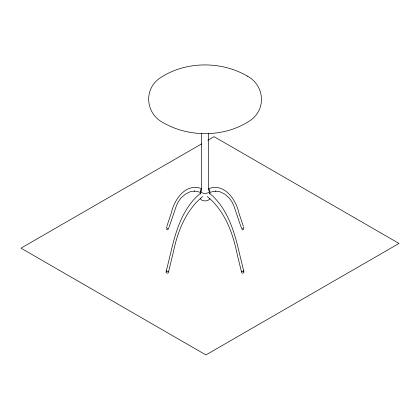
<?xml version="1.0" encoding="UTF-8"?>
<svg xmlns="http://www.w3.org/2000/svg" width="420" height="420" viewBox="0 0 420 420"><rect width="100%" height="100%" fill="white"/><g stroke="black" fill="none" stroke-linecap="round" stroke-linejoin="round"><path stroke-width="0.63" d="M166.918 226.128L171.16 213.491C173.99 199.925 185.656 182.501 201.59 188.643M169.171 226.963L176.395 205.727L178.285 201.752L180.983 197.988L185.635 193.946L190.454 191.646L194.633 191.053L194.245 191.063L197.148 191.389L199.815 192.271M168.268 229.488L167.486 229.84L166.425 229.435M243.794 229.462L242.739 229.861L241.952 229.504M200.786 193.011C183.172 207.191 175.948 230.244 171.008 251.591L165.995 272.323L167.113 273.189L168.31 272.89L173.355 252.053C177.476 231.835 186.055 209.701 202.776 196.544M201.59 143.903L21 248.168L205.916 354.926L399 243.448L214.084 136.689L207.837 140.296M207.254 196.602C223.976 209.759 232.554 231.893 236.675 252.11L241.705 272.895L242.918 273.226L244.02 272.323L239.022 251.648C234.082 230.307 226.858 207.244 209.244 193.069M210.42 192.328L213.092 191.447L215.99 191.121L215.607 191.111L219.781 191.709L224.606 194.009L229.252 198.051L231.956 201.81L233.846 205.784L241.064 227.026M208.651 188.706C224.59 182.564 236.234 199.983 239.08 213.549L243.322 226.191M247.291 76.062C221.267 60.905 185.913 61.016 160.587 77.637L160.524 77.684C143.535 88.594 145.252 113.085 162.839 122.514C188.869 137.671 224.222 137.566 249.548 120.944L249.611 120.892C266.595 109.982 264.884 85.496 247.291 76.062L247.354 76.109M209.832 190.864L209.832 193.94M208.472 133.581L208.472 190.664M201.658 133.208L201.658 191.599M200.324 191.037L200.324 194.108M208.609 188.885A4.72 2.725 0 0 1 208.404 192.617A4.72 2.725 0 0 1 201.947 192.733A4.72 2.725 0 0 1 201.338 189.021M243.364 270.68A1.202 0.446 -13.6 0 1 243.395 271.288A1.202 0.446 -13.6 0 1 241.82 271.682A1.202 0.446 -13.6 0 1 241.511 271.142M243.427 227.105A1.202 0.877 -18.5 0 1 243.464 228.365A1.202 0.877 -18.5 0 1 241.81 228.643A1.202 0.877 -18.5 0 1 241.768 227.378M168.656 227.546A1.202 0.871 18.6 0 1 168.178 228.685A1.202 0.871 18.6 0 1 166.588 228.081A1.202 0.871 18.6 0 1 167.071 226.942M168.646 271.215A1.202 0.446 13.6 0 1 167.396 271.535A1.202 0.446 13.6 0 1 166.483 270.68M209.832 198.24A4.767 2.751 0 0 1 205.217 200.907A4.767 2.751 0 0 1 200.324 198.413"/></g></svg>
